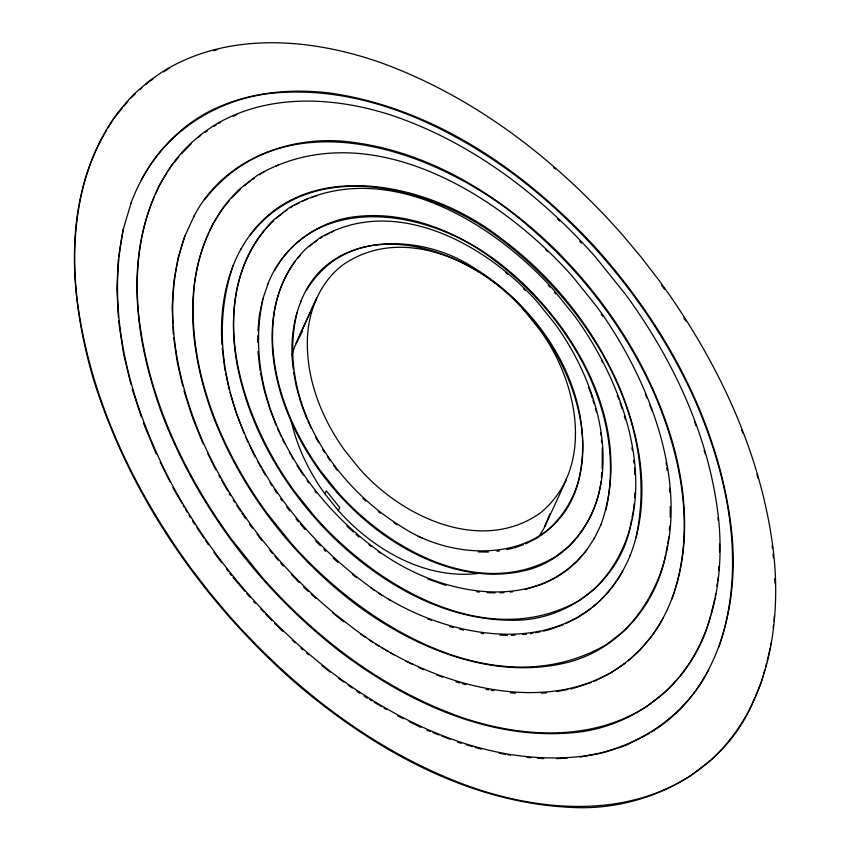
<?xml version="1.0" encoding="UTF-8"?>
<svg xmlns="http://www.w3.org/2000/svg" width="850" height="850" viewBox="0 0 850 850"><rect width="100%" height="100%" fill="white"/><g stroke="black" fill="none" stroke-linecap="round" stroke-linejoin="round"><path stroke-width="1.27" d="M774.127 621.222L774.308 616.08M718.686 570.467L718.866 566.525M719.557 552.075L719.514 544.17M118.331 259.356L116.854 288.618L118.384 316.912M173.697 283.114L172.167 307.243L172.847 323.786M669.354 530.251L669.609 526.299M670.236 517.076L670.246 506.568M633.696 509.001L634.079 504.018M634.546 497.781L634.929 492.798M601.375 477.604L601.832 472.558M602.183 468.775L602.278 447.791M257.922 330.703L259.303 315.679L262.724 299.253L268.196 283.358M770.079 648.391L767.242 660.939M770.461 645.798L770.844 643.216M773.16 627.693L773.543 625.101M714.829 598.846L711.11 613.827M715.243 596.275L715.657 593.714M716.911 586.011L717.326 583.451M717.751 580.879L718.367 577.033M118.618 256.785L123.123 229.606L131.187 202.757M123.484 228.809C104.911 317.316 131.803 408.701 173.251 486.837C212.914 559.406 267.729 623.602 333.498 673.774C402.985 725.369 488.283 765.032 576.746 756.883C631.614 751.559 683.357 719.27 708.762 669.8M173.782 281.839L178.032 258.124L184.748 236.385L194.066 216.049M665.582 555.071C655.913 606.008 616.941 650.686 565.866 662.841C491.789 680.372 415.873 648.412 356.777 605.104C291.391 555.889 239.657 488.219 211.268 411.315C191.42 354.673 182.962 289.212 208.749 233.059M666.049 552.468L667.239 545.955M667.718 543.341L668.907 536.839M630.371 526.394L631.561 520.179M632.028 517.692L633.463 510.244M635.959 537.816C661.013 422.535 590.017 306.382 500.406 238.967C431.248 185.852 311.833 154.902 249.996 235.322M263.096 298.456C241.442 394.889 299.604 492.564 375.339 548.675C434.063 593.449 534.533 617.482 586.596 550.003M601.024 481.387C596.062 521.996 567.471 559.799 526.979 570.063C476.181 583.238 423.056 563.082 381.894 533.524C337.099 500.661 301.931 454.495 283.475 401.997C267.877 356.586 265.381 301.623 295.184 261.29M605.891 510.053C627.544 413.621 569.383 315.945 493.648 259.824C432.129 211.427 320.174 190.018 274.454 270.534M297.011 312.757C276.845 396.737 330.501 482.938 400.637 526.108C459.956 566.068 557.026 562.009 578.372 481.791C598.538 397.811 544.882 311.599 474.746 268.43C420.516 231.689 328.429 230.701 301.059 301.091M763.13 675.707L761.069 683.092L755.916 695.098M763.81 673.242L764.841 669.556M765.531 667.091L766.562 663.404M710.388 616.293C695.024 679.543 637.224 727.664 572.496 732.742C488.707 740.191 408.096 702.334 342.359 653.395C262.034 591.749 198.103 508.321 161.84 413.61C136.988 344.983 124.514 265.625 154.413 196.552M718.803 647.243C747.479 564.4 727.664 473.397 692.888 395.601C653.034 309.591 591.812 233.75 516.492 176.226C447.004 124.631 361.707 84.968 273.243 93.118C218.376 98.441 166.643 130.73 141.227 180.2M185.119 235.577C160.406 303.981 175.589 379.791 204.117 444.539C236.491 515.589 286.992 578.128 349.318 625.122C436.241 694.28 597.072 736.684 663.234 617.971M671.819 599.239C696.532 530.836 681.36 455.026 652.821 390.277C624.633 328.334 582.569 272.978 531.122 228.491C447.281 153.542 288.586 92.416 204.606 199.665M630.126 527.638C618.588 582.239 566.196 621.966 510.712 620.234C443.53 619.735 381.788 583.801 334.369 538.454C285.961 490.96 249.284 429.93 236.81 362.801C228.055 313.544 235.174 256.094 273.711 220.639M291.975 355.013L294.663 346.662L302.419 331.266M550.014 513.538L544.043 528.148L538.73 537.03M233.357 264.913C192.769 383.031 269.918 512.04 363.024 581.687C435.859 638.913 568.172 667.505 622.731 571.072M630.073 555.741C651.886 500.108 641.006 437.389 618.003 383.966C592.397 326.294 551.491 275.644 500.767 238.159C427.816 180.731 294.652 152.235 240.699 249.571M600.791 525.151C636.523 425.818 572.889 317.624 494.02 259.027C453.836 230.254 404.058 210.216 353.929 216.867C315.722 221.765 281.647 248.115 267.824 284.155M301.421 300.284C292.209 322.054 290.169 346.29 293.314 369.58M754.885 697.499C726.761 770.589 646.977 811.867 570.924 807.394C466.299 802.464 370.983 747.787 293.176 680.903C201.524 599.718 129.157 495.082 92.937 377.634C69.902 297.564 62.167 204.563 106.601 130.284M155.433 194.236L159.545 184.928L166.898 173.092M130.815 203.554C144.447 166.759 169.639 134.002 203.926 114.336C242.176 92.809 287.459 87.837 330.501 93.086C435.009 108.396 526.182 172.008 596.328 248.402C666.209 326.772 719.121 423.863 731.404 529.221C739.978 603.659 719.089 690.646 651.461 732.052M298.499 337.992L316.636 298.223L296.013 343.336M338.353 510.616L324.881 493.861L326.272 490.822L339.745 507.578L338.353 510.616C372.959 549.249 423.736 579.201 477.147 573.622M544.638 526.979L566.249 479.942M209.801 230.775L212.957 223.933L223.199 207.867L229.096 200.961M241.071 248.774C225.038 277.865 219.778 311.706 221.946 344.579M630.434 554.933C622.126 574.929 609.758 593.47 592.726 607.049M594.171 538.773L601.162 524.344M107.939 128.074L113.974 118.161L122.177 108.279M168.226 170.935L171.572 165.559L178.946 156.761M193.704 216.856C222.668 159.269 291.422 133.461 352.994 142.354C429.749 152.309 498.504 194.894 553.446 247.775C608.834 302.324 652.035 370.122 673.359 445.177C690.561 507.949 691.347 581.028 651.961 635.949M594.543 537.965L586.234 550.811L578.011 560.267M306.712 289.818C357.563 207.347 474.417 250.559 524.758 310.686C577.522 366.828 613.817 473.928 545.264 532.323M123.813 106.303L127.914 101.363M181.401 153.839L191.292 143.756M651.121 636.937L639.402 650.728L628.299 660.631M231.614 197.997L240.561 189.083M297.712 258.368L300.252 255.457M711.206 759.762L713.416 757.722C768.623 705.341 781.734 623.698 773.383 551.023C761.271 452.54 717.357 360.4 659.366 280.797L641.144 257.136L621.924 234.228C556.038 159.8 474.757 96.783 380.694 62.645C310.707 37.995 227.492 31.163 162.053 71.995L149.026 81.154L136.935 91.471C81.728 143.863 68.627 225.505 76.978 298.169C89.091 396.652 133.004 488.803 190.995 568.395L209.217 592.067L228.438 614.964C294.323 689.393 375.604 752.409 469.668 786.548C539.654 811.197 622.869 818.029 688.309 777.197L690.838 775.561M664.317 692.739L666.198 691.018C712.491 647.413 724.859 579.541 718.548 518.553C709.548 437.176 673.848 360.761 626.057 295.046L595.234 256.711C540.812 195.341 473.259 143.788 395.303 116.524C336.419 96.507 266.879 92.214 212.319 126.544L201.333 134.289L191.112 143.002C144.819 186.596 132.451 254.469 138.762 315.467C147.762 396.844 183.462 473.248 231.253 538.964L262.076 577.299C316.498 638.679 384.051 690.232 462.007 717.485C520.891 737.503 590.431 741.795 644.98 707.466L647.126 706.074M130.369 98.398L135.182 94.074M139.995 89.739L141.918 88.017M145.775 84.554L148.654 81.961M593.863 589.454L595.213 588.232C669.407 512.858 629.276 390.777 574.759 316.2L553.987 290.36C491.714 220.256 381.321 154.615 289.266 207.74L274.146 219.459C199.952 294.844 240.083 416.925 294.589 491.502L315.371 517.342C377.644 587.435 488.038 653.087 580.093 599.962L593.417 589.857M198.061 137.7L200.972 135.097M244.269 185.768L250.059 181.071M276.473 218.184L283.135 212.702M710.462 760.431L691.677 774.998M309.198 246.627L311.982 244.173M663.691 693.303L647.827 705.606M577.182 561.213L567.258 569.999L556.261 577.447M544.244 533.014L536.063 538.581L525.714 543.841M313.937 242.654L317.029 240.561M320.11 238.478L322.171 237.086M285.175 211.321L287.226 209.939M290.307 207.867L292.358 206.486M590.782 608.781L577.809 617.536L565.42 623.698M252.131 179.679L254.203 178.288M259.377 174.803L261.449 173.411M610.034 673.497L625.515 663.106M649.304 733.497L625.207 745.716M205.296 132.207L207.453 130.762M213.945 126.427L216.113 124.982M149.738 81.239L152.979 79.082M163.784 71.889L169.182 68.297M324.36 235.811L329.003 233.474M331.319 232.316L333.636 231.147M543.851 583.674L555.135 578.011M294.536 205.222L299.179 202.938M302.653 201.216L307.296 198.921M262.491 172.72L264.828 171.572M275.389 166.398L278.906 164.677M593.661 681.498L608.866 674.071M218.28 123.526L220.596 122.421M233.325 116.301L236.799 114.633M514.261 547.952L523.43 544.669M542.597 584.109L525.077 589.518M546.901 630.392L563.168 624.824M310.866 197.721L316.816 195.712M574.164 688.107L591.271 682.476M603.16 752.771L623.985 746.109M213.754 50.671L217.494 49.523M506.781 549.621L513.017 548.229M530.4 633.749L532.939 633.239M535.479 632.719L540.558 631.688M543.097 631.168L545.636 630.647M556.559 691.581L567.906 689.456M570.424 688.978L572.942 688.511M580.21 757.01L601.928 753.164M496.921 551.214L499.354 550.981M500.161 592.896L503.891 592.588M510.096 592.057L512.582 591.844M511.286 635.386L515.111 635.099M522.75 634.504L526.575 634.206M541.259 693.143L546.391 692.835M556.676 758.625L567.184 758.126M478.157 551.894L488.41 552.064M487.114 592.631L494.987 592.886M499.896 635.088L507.482 635.386M510.393 692.846L515.546 693.143M527.138 757.456L530.952 757.732M537.327 758.189L543.692 758.636M476.797 591.749L479.326 592.099M481.121 633.367L483.597 633.749M486.072 689.424L488.623 689.86M491.183 690.296L493.733 690.721M499.088 753.174L505.463 754.343M508.013 754.811L510.563 755.278M449.714 626.609L453.517 627.587M459.861 629.223L463.664 630.201M455.951 681.902L459.691 682.933M462.188 683.623L465.928 684.664M457.438 742.199L461.21 743.282M466.246 744.749L472.536 746.566M475.044 747.299L481.334 749.116M427.699 578.977L445.974 585.427M427.869 618.981L431.492 620.287M436.56 674.921L442.574 677.206M426.859 730.171L430.525 731.616M432.969 732.583L439.089 734.984M441.533 735.941L450.096 739.309M418.2 536.35L422.779 538.369M405.418 660.992L412.59 664.456M418.561 667.335L423.342 669.641M397.513 715.774L403.368 718.675M409.233 721.576L420.952 727.377M388.408 599.282L390.628 600.546M375.955 644.343L379.312 646.308M381.544 647.626L383.786 648.933M386.017 650.239L388.259 651.557M390.49 652.864L393.848 654.829M364.119 696.192L367.434 698.169M369.644 699.497L371.864 700.814M374.074 702.143L381.82 706.764M384.03 708.082L386.251 709.41M393.858 522.707L397.067 524.811M378.154 551.607L380.269 553.021M371.174 588.242L374.361 590.389M378.622 593.268L381.809 595.425M360.793 634.111L365.107 637.086M369.41 640.061L372.64 642.292M338.459 678.321L343.804 682.061M348.064 685.058L352.336 688.043M356.607 691.039L359.805 693.281M378.303 511.604L380.322 513.156M505.75 272.776L507.758 274.337M368.953 544.786L370.961 546.359M352.591 574.568L356.618 577.734M332.605 612.85L343.846 621.839M306.776 653.268L308.794 654.904M321.98 665.561L330.087 672.116M553.403 167.397L555.433 169.065M362.939 498.536L365.755 501.043M346.789 526.054L353.334 531.93M356.129 534.448L358.934 536.966M333.189 558.11L337.886 562.349M545.711 249.815L547.666 251.589M303.493 587.053L308.263 591.419M311.132 594.033L315.902 598.4M557.579 219.226L559.513 221.021M282.922 631.518L274.539 623.358M292.411 640.263L295.258 642.887M300.953 648.125L302.844 649.878M523.568 288.788L525.406 290.679M315.658 540.993L320.216 545.689M323.861 549.44L325.678 551.321M548.261 285.324L550.014 287.13M291.539 574.643L298.892 582.282M579.7 241.262L581.485 243.132M253.661 601.598L255.478 603.489M260.918 609.163L263.649 612M265.466 613.891L271.819 620.521M554.221 292.049L555.9 294.015M296.066 518.978L298.541 521.879M300.199 523.802L305.15 529.592M269.886 550.396L272.393 553.339M274.901 556.272L278.248 560.182M280.755 563.125L283.263 566.058M233.059 577.437L245.076 591.526M246.798 593.544L250.229 597.571M661.523 285.271L664.711 289.467M249.369 524.025L252.471 528.126M257.125 534.278L261.768 540.43M213.796 552.256L221.776 562.785M226.557 569.107L228.151 571.211M229.755 573.314L231.349 575.429M307.147 480.749L308.678 482.779M314.797 490.896L316.328 492.926M280.659 498.822L282.189 500.852M286.769 506.929L289.829 510.978M333.593 465.46L337.471 470.613M324.881 493.861C309.219 472.09 297.256 447.483 291.295 421.26M683.751 317.783L685.95 321.045M192.429 520.869L194.607 524.131M196.796 527.393L204.064 538.263M205.509 540.43L208.42 544.786M233.176 499.981L234.643 502.18M236.831 505.474L240.497 510.978M241.963 513.177L245.618 518.681M601.173 314.096L602.597 316.243M269.886 482.502L272.043 485.764M274.189 489.037L277.068 493.382M297.043 465.545L303.503 475.373M322.511 449.119L324.689 452.455M327.59 456.896L329.768 460.222M172.89 487.645L181.932 503.168M183.228 505.389L184.514 507.609M185.81 509.819L187.106 512.04M189.04 515.366L190.336 517.586M218.843 475.49L220.129 477.721M221.414 479.942L227.853 491.087M229.139 493.319L230.424 495.55M257.762 461.731L260.876 467.203M262.119 469.391L265.232 474.863M289.457 452.498L290.689 454.676M291.922 456.843L293.144 459.021M315.69 437.112L318.739 442.563M160.193 462.156L170 481.844M207.751 453.496L215.773 469.816M601.449 360.177L602.576 362.493M245.427 436.688L248.179 442.414M249.284 444.709L255.34 457.311M277.642 428.889L281.435 436.868M282.519 439.142L284.686 443.7M307.976 421.26L311.185 428.124M741.455 429.601L742.974 433.192M143.406 422.992L156.241 454.006M192.546 417.711L203.256 444.136M645.362 394.198L646.839 397.874M649.814 405.237L651.791 410.136M617.302 395.452L618.736 399.043M236.587 414.205L244.024 433.139M588.434 387.101L590.718 392.976M269.801 408.924L276.186 425.404M301.112 403.591L306.914 418.976M694.726 422.004L695.959 425.712M704.129 450.415L705.362 454.123M132.186 389.162L141.259 416.776M183.972 390.862L192.153 416.489M620.16 402.634L622.051 408.723M624.314 416.033L625.451 419.688M230.01 392.615L236.204 412.941M591.164 394.145L592.237 397.736M592.949 400.127L594.023 403.718M595.457 408.499L596.519 412.08M269.45 407.734L264.084 389.757L260.631 373.108M296.969 389.119L300.772 402.39M756.999 474.417L757.956 478.157M123.59 354.046L130.857 384.147M177.108 361.579L182.697 385.815M224.708 368.443L225.25 370.983M225.803 373.533L229.351 390.076M293.569 372.172L296.629 387.908M772.14 545.912L772.576 548.526M118.586 320.779L123.399 352.771M173.814 337.907L176.928 360.262M666.039 462.453L666.389 465.035M666.74 467.606L667.091 470.178M631.975 447.78L632.304 450.319M633.601 460.498L633.93 463.038M222.275 348.373L224.559 367.189M600.546 432.586L600.833 435.126M601.407 440.194L601.694 442.723M257.954 351.592L260.1 370.547M773.054 553.764L773.33 557.685M774.775 578.627L775.136 583.865M718.016 517.692L718.165 520.349M172.954 326.326L173.273 333.965M669.545 488.208L669.694 492.139M634.578 468.127L634.78 474.672M257.731 335.835L257.826 342.401M307.456 337.694C305.756 378.261 321.321 417.902 344.749 450.457L358.222 467.213C400.509 516.673 481.483 555.05 540.791 512.635C596.509 466.267 577.182 378.728 538.124 327.707L524.652 310.951C482.449 261.885 403.07 223.72 343.4 264.531C320.652 281.339 308.667 309.889 307.456 337.694M194.193 286.641C186.702 368.039 219.842 447.897 266.751 512.869L291.635 543.819C365.309 626.694 496.581 707.466 606.231 644.704L624.028 630.902C711.822 540.547 661.597 395.558 597.051 306.978L572.167 276.027C498.483 193.152 367.211 112.381 257.571 175.143L239.774 188.944C212.67 214.2 198.22 250.314 194.193 286.641M273.711 315.924C267.113 371.365 288.618 426.583 320.641 471.006L337.503 491.991C388.822 549.992 480.537 601.024 555.56 556.644L568.225 546.826C629.744 485.701 599.941 385.05 554.742 323.531L537.869 302.558C486.561 244.545 394.836 193.513 319.823 237.894L307.158 247.711C288.033 265.381 277.174 290.402 273.711 315.924"/></g></svg>
